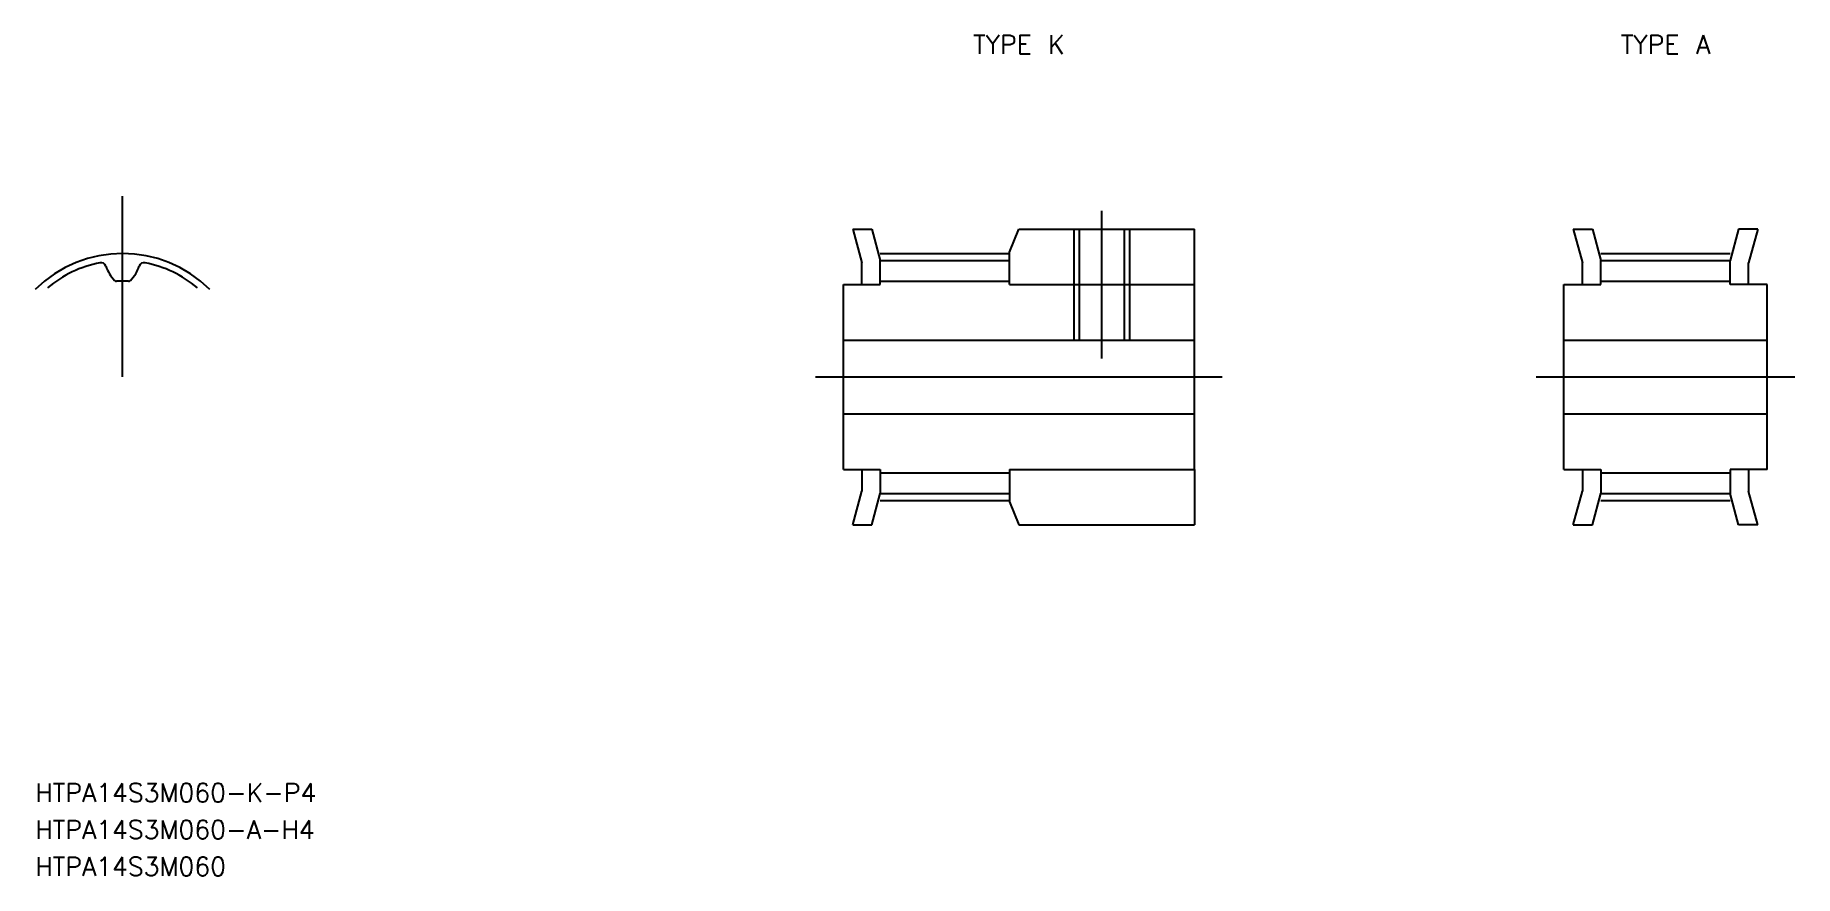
# Model space of a CAD drawing. Extents: x 41.5 to 136.8, y 23.2 to 68.7.
import ezdxf
from ezdxf.enums import TextEntityAlignment as Align

# ---------------------------------------------------------------- set-up
doc = ezdxf.new("R2010")
doc.units = 0
doc.linetypes.add('CENTER', pattern=[50.8, 31.75, -6.35, 6.35, -6.35])
doc.linetypes.add('DASHED', pattern=[19.05, 12.7, -6.35])
doc.layers.get('0').update_dxf_attribs({"linetype": 'CONTINUOUS'})
doc.layers.add('CENTER', color=1, linetype='CENTER')
doc.styles.add('MISUMI', font='txt.shx')

msp = doc.modelspace()

# ---------------------------------------------------------------- linework, layer by layer
at = {"color": 7, "linetype": 'CONTINUOUS'}
for p, q in [((85.793, 58.241), (86.282, 56.414)), ((85.793, 58.241), (86.828, 58.241)), ((86.828, 58.241), (87.282, 56.546)), ((94.282, 57.003), (94.782, 58.241)), ((94.782, 58.241), (104.282, 58.241)), ((104.282, 55.241), (104.282, 58.241)), ((124.793, 58.241), (125.282, 56.414)), ((124.793, 58.241), (125.828, 58.241)), ((125.828, 58.241), (126.282, 56.546)), ((133.736, 58.241), (133.282, 56.546)), ((134.772, 58.241), (133.736, 58.241)), ((134.772, 58.241), (134.282, 56.414)), ((86.282, 55.241), (86.282, 56.414)), ((87.282, 56.546), (94.282, 56.546)), ((87.282, 55.241), (87.282, 56.546)), ((94.282, 55.241), (94.282, 57.003)), ((125.282, 55.241), (125.282, 56.414)), ((126.282, 56.546), (133.282, 56.546)), ((126.282, 55.241), (126.282, 56.546)), ((133.282, 55.241), (133.282, 56.546)), ((134.282, 55.241), (134.282, 56.414)), ((85.282, 45.241), (85.282, 55.241)), ((85.282, 55.241), (87.282, 55.241)), ((87.282, 55.436), (94.282, 55.436)), ((94.282, 55.241), (104.282, 55.241)), ((104.282, 45.241), (104.282, 55.241)), ((124.282, 45.241), (124.282, 55.241)), ((124.282, 55.241), (126.282, 55.241)), ((126.282, 55.436), (133.282, 55.436)), ((135.282, 55.241), (133.282, 55.241)), ((135.282, 45.241), (135.282, 55.241)), ((85.282, 52.241), (104.282, 52.241)), ((124.282, 52.241), (135.282, 52.241)), ((104.282, 50.241), (104.282, 50.241)), ((85.282, 48.241), (104.282, 48.241)), ((104.282, 47.741), (104.282, 47.741)), ((124.282, 48.241), (135.282, 48.241)), ((85.282, 45.241), (87.282, 45.241)), ((86.282, 45.241), (86.282, 44.068)), ((87.282, 45.241), (87.282, 43.936)), ((87.282, 45.046), (94.282, 45.046)), ((94.282, 45.241), (104.282, 45.241)), ((94.282, 45.241), (94.282, 43.479)), ((104.282, 45.241), (104.282, 42.241)), ((124.282, 45.241), (126.282, 45.241)), ((125.282, 45.241), (125.282, 44.068)), ((126.282, 45.241), (126.282, 43.936)), ((126.282, 45.046), (133.282, 45.046)), ((135.282, 45.241), (133.282, 45.241)), ((133.282, 45.241), (133.282, 43.936)), ((134.282, 45.241), (134.282, 44.068)), ((85.793, 42.241), (86.282, 44.068)), ((86.828, 42.241), (87.282, 43.936)), ((87.282, 43.936), (94.282, 43.936)), ((124.793, 42.241), (125.282, 44.068)), ((125.828, 42.241), (126.282, 43.936)), ((126.282, 43.936), (133.282, 43.936)), ((133.736, 42.241), (133.282, 43.936)), ((134.772, 42.241), (134.282, 44.068)), ((94.282, 43.479), (94.782, 42.241)), ((85.793, 42.241), (86.828, 42.241)), ((94.782, 42.241), (104.282, 42.241)), ((124.793, 42.241), (125.828, 42.241)), ((134.772, 42.241), (133.736, 42.241))]:
    msp.add_line(p, q, dxfattribs=at)
at = {"color": 3, "linetype": 'DASHED'}
for p, q in [((97.782, 52.241), (97.782, 58.241)), ((98.057, 52.241), (98.057, 58.241)), ((100.507, 52.241), (100.507, 58.241)), ((100.782, 52.241), (100.782, 58.241))]:
    msp.add_line(p, q, dxfattribs=at)
at = {"color": 7, "linetype": 'CONTINUOUS'}
for centre, radius, start, end in [((46.266, 50.241), 6.304, 101.17399, 130), ((45.099, 56.151), 0.28, 18.18387, 101.17399), ((47.241, 56.855), 1.975, 198.18387, 224.5146), ((45.291, 56.855), 1.975, 315.4854, 341.81613), ((47.434, 56.151), 0.28, 78.82601, 161.81613), ((46.266, 50.241), 6.304, 50, 78.82601), ((45.94, 55.575), 0.15, 224.5146, 273.50121), ((46.266, 50.241), 5.194, 90, 93.50121), ((46.266, 50.241), 5.194, 86.49879, 90), ((46.593, 55.575), 0.15, 266.49879, 315.4854)]:
    msp.add_arc(centre, radius, start, end, dxfattribs=at)
at = {"layer": 'CENTER', "color": 1, "linetype": 'CENTER'}
for p, q in [((46.266, 50.241), (46.266, 60.03)), ((99.282, 51.241), (99.282, 59.241)), ((87.282, 56.926), (94.282, 56.926)), ((126.282, 56.926), (133.282, 56.926)), ((83.782, 50.241), (105.782, 50.241)), ((122.782, 50.241), (136.782, 50.241)), ((87.282, 43.556), (94.282, 43.556)), ((126.282, 43.556), (133.282, 43.556))]:
    msp.add_line(p, q, dxfattribs=at)
msp.add_arc((46.266, 50.241), 6.685, 45, 135, dxfattribs=at)

# ---------------------------------------------------------------- texts
at = {"color": 7, "linetype": 'CONTINUOUS', "style": 'MISUMI'}
for s, p in [('TYPE K', (94.782, 68.241)), ('TYPE A', (129.782, 68.241))]:
    msp.add_text(s, height=1, dxfattribs=at).set_placement(p, align=Align.MIDDLE_CENTER)
for s, p in [('HTPA14S3M060-K-P4', (41.539, 27.241)), ('HTPA14S3M060-A-H4', (41.539, 25.241)), ('HTPA14S3M060', (41.539, 23.241))]:
    msp.add_text(s, height=1, dxfattribs=at).set_placement(p)

doc.saveas('drawing.dxf')
